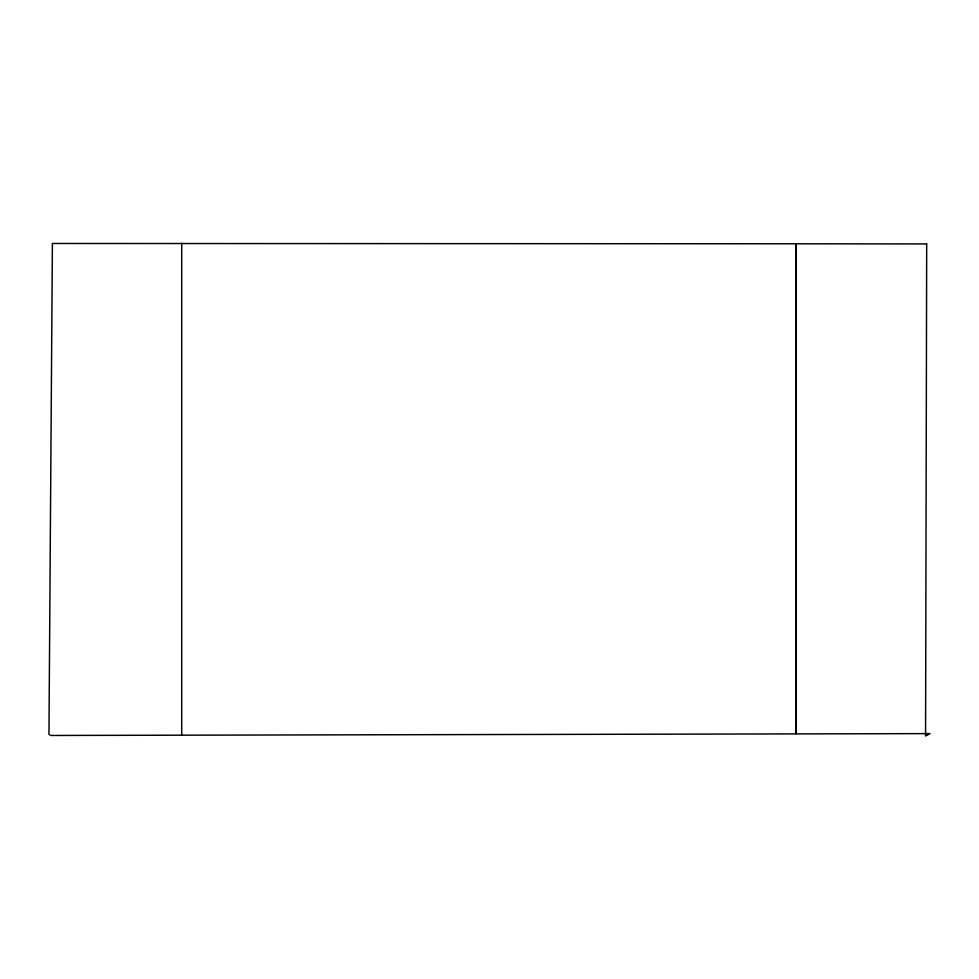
<?xml version="1.0" encoding="UTF-8"?>
<svg xmlns="http://www.w3.org/2000/svg" width="979" height="979" viewBox="0 0 979 979"><rect width="100%" height="100%" fill="white"/><g stroke="black" fill="none" stroke-linecap="round" stroke-linejoin="round"><path stroke-width="1.47" d="M50.749 735.462L795.841 733.907L795.841 243.783L52.389 243.477L48.95 734.483L49.721 734.899M181.715 243.122L181.715 735.302M926.685 243.93L925.571 736.012L930.05 733.601L796.294 733.907L796.294 243.795L926.685 243.93"/></g></svg>
